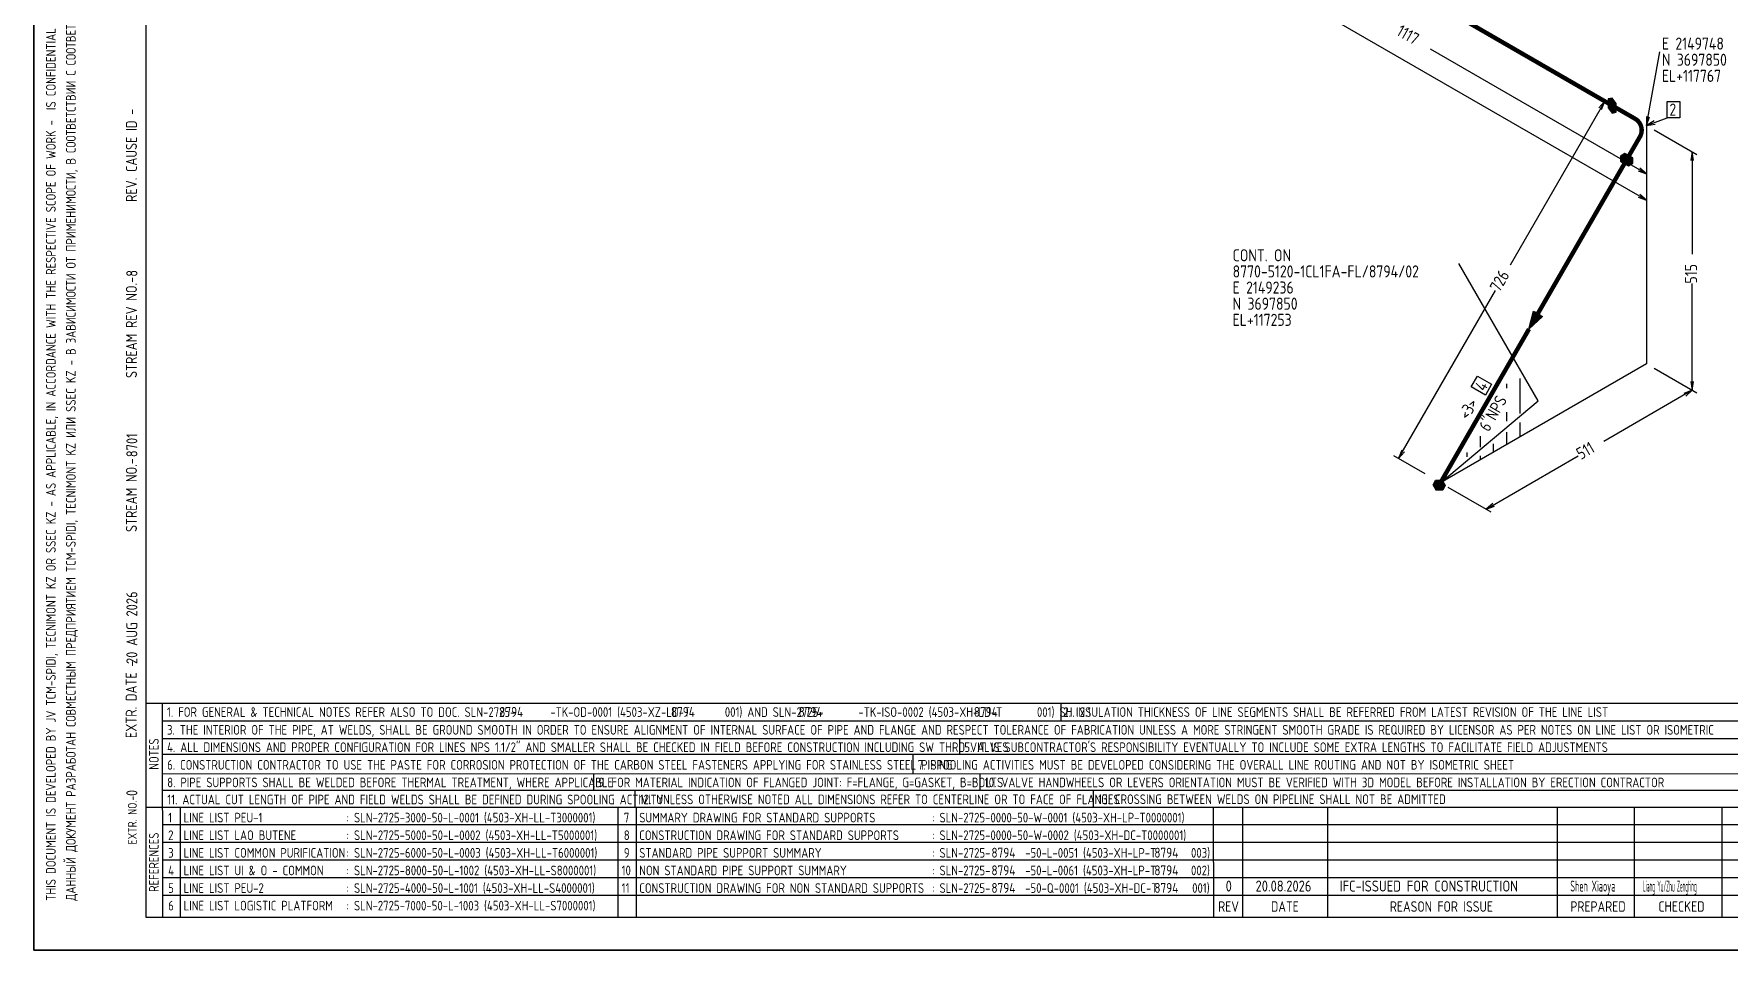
# Model space of a CAD drawing. Extents: x 0 to 594, y 0 to 420.
# Drawn here: x 0 to 385.1, y 0 to 208.2 of the extents above; entities that cross this region are included whole.
import ezdxf

# ---------------------------------------------------------------- set-up
doc = ezdxf.new("R2010")
doc.units = 0
doc.header["$MEASUREMENT"] = 0
doc.linetypes.add('BORDER_2012_SLN$0$8001.Solid', pattern=[0])
for name, color, linetype, lineweight in [('BORDER_2012_SLN$0$BG_01', 7, 'BORDER_2012_SLN$0$8001.Solid', 25), ('BORDER_2012_SLN$0$BG_02', 7, 'BORDER_2012_SLN$0$8001.Solid', 25), ('BORDER_2012_SLN$0$BG_Level_1', 7, 'BORDER_2012_SLN$0$8001.Solid', 25), ('BORDER_2012_SLN$0$Level_1', 7, 'BORDER_2012_SLN$0$8001.Solid', 25), ('BORDER_2012_SLN$0$Level_18', 7, 'BORDER_2012_SLN$0$8001.Solid', 25)]:
    doc.layers.add(name, color=color, linetype=linetype, lineweight=lineweight)
doc.layers.add('GT_1', color=7, linetype='Continuous')
doc.styles.add('BORDER_2012_SLN$0$GOST type A', font='GOST type A')
doc.styles.add('HTX1', font='')
doc.styles.get('HTX1').set_extended_font_data('GOST type A')

# ---------------------------------------------------------------- blocks, each defined once
blk = doc.blocks.new('BORDER_2012_SLN')
at = {"layer": 'BORDER_2012_SLN$0$BG_Level_1', "color": 7, "lineweight": -3}
for p, q in [((402.7, 56), (25.4, 56)), ((29.11, 56), (29.22, 7.5)), ((233.25, 56), (233.24, 52)), ((402.7, 52), (29.1, 52)), ((402.7, 47.99), (29.16, 48.01)), ((210.22, 48), (210.22, 44.42)), ((402.7, 44.41), (29.17, 44.42)), ((199.61, 44.42), (199.61, 40.02)), ((402.7, 39.96), (29.15, 40.07)), ((127.1, 40.04), (127.1, 36.23)), ((214.87, 40.02), (214.87, 36.23)), ((136.5, 36.23), (136.5, 32.43)), ((240.64, 36.23), (240.64, 32.43)), ((33.22, 32.43), (33.22, 7.59)), ((132.63, 32.43), (132.63, 7.6)), ((136.8, 32.43), (136.8, 7.59))]:
    blk.add_line(p, q, dxfattribs=at)
at = {"layer": 'BORDER_2012_SLN$0$Level_1', "color": 7, "lineweight": -3}
for p, q in [((25.4, 412.5), (25.4, 7.5)), ((402.7, 36.23), (29.15, 36.23)), ((402.7, 32.43), (25.4, 32.43)), ((267.9, 32.43), (267.91, 7.5)), ((274.59, 7.5), (274.59, 32.43)), ((293.91, 7.5), (293.91, 32.43)), ((346.11, 7.5), (346.11, 32.43)), ((363.55, 7.5), (363.55, 32.43)), ((383.52, 7.5), (383.52, 32.43)), ((402.7, 28.43), (29.17, 28.43)), ((402.7, 24.43), (29.18, 24.43)), ((402.7, 20.43), (29.19, 20.43)), ((402.7, 16.43), (29.2, 16.43)), ((402.7, 12.43), (29.2, 12.43)), ((25.4, 7.5), (588.6, 7.5))]:
    blk.add_line(p, q, dxfattribs=at)
at = {"layer": 'BORDER_2012_SLN$0$Level_18', "color": 7, "lineweight": -3, "flags": 128}
blk.add_lwpolyline([(0, 0), (0, 420), (594, 420), (594, 0)], close=True, dxfattribs=at)
at = {"color": 7, "char_height": 2.2, "attachment_point": 1, "style": 'BORDER_2012_SLN$0$GOST type A'}
for s, insert in [('{\\l\\fGOST type A|b0|i0;\\T1;1}', (30.5, 31.2)), ('{\\l\\fGOST type A|b0|i0;\\T1;: SLN-2725-3000-50-L-0001 (4503-XH-LL-T3000001)}', (71, 31.2)), ('{\\l\\fGOST type A|b0|i0;\\T1;7}', (134, 31.2)), ('{\\l\\fGOST type A|b0|i0;\\T1;SUMMARY DRAWING FOR STANDARD SUPPORTS}', (137.5, 31.2)), ('{\\l\\fGOST type A|b0|i0;\\T1;: SLN-2725-0000-50-W-0001 (4503-XH-LP-T0000001)}', (204, 31.2)), ('{\\l\\fGOST type A|b0|i0;\\T1;2}', (30.5, 27.2)), ('{\\l\\fGOST type A|b0|i0;\\T1;LINE LIST LAO BUTENE}', (34, 27.2)), ('{\\l\\fGOST type A|b0|i0;\\T1;: SLN-2725-5000-50-L-0002 (4503-XH-LL-T5000001)}', (71, 27.2)), ('{\\l\\fGOST type A|b0|i0;\\T1;8}', (134, 27.2)), ('{\\l\\fGOST type A|b0|i0;\\T1;CONSTRUCTION DRAWING FOR STANDARD SUPPORTS}', (137.5, 27.2)), ('{\\l\\fGOST type A|b0|i0;\\T1;: SLN-2725-0000-50-W-0002 (4503-XH-DC-T0000001)}', (204, 27.2)), ('{\\l\\fGOST type A|b0|i0;\\T1;3}', (30.5, 23.2)), ('{\\l\\fGOST type A|b0|i0;\\T1;LINE LIST COMMON PURIFICATION}', (34, 23.2)), ('{\\l\\fGOST type A|b0|i0;\\T1;: SLN-2725-6000-50-L-0003 (4503-XH-LL-T6000001)}', (71, 23.2)), ('{\\l\\fGOST type A|b0|i0;\\T1;9}', (134, 23.2)), ('{\\C256;STANDARD PIPE SUPPORT SUMMARY}', (137.5, 23.2)), ('{\\fGOST type A|b0|i0|c0|p34;: SLN-2725-       -50-L-0051 (4503-XH-LP-T       003)}', (204, 23.2)), ('{\\l\\fGOST type A|b0|i0;\\T1;: SLN-2725-8000-50-L-1002 (4503-XH-LL-S8000001)}', (71, 19.2)), ('{\\fGOST type A|b0|i0|c0|p34;: SLN-2725-       -50-L-0061 (4503-XH-LP-T       002)}', (204, 19.2)), ('{\\l\\fGOST type A|b0|i0;\\T1;4}', (30.5, 19.2)), ('{\\l\\fGOST type A|b0|i0;\\T1;LINE LIST UI & O - COMMON}', (34, 19.2)), ('{\\l\\fGOST type A|b0|i0;\\T1;: SLN-2725-4000-50-L-1001 (4503-XH-LL-S4000001)}', (71, 15.2)), ('{\\l\\fGOST type A|b0|i0;\\T1;10}', (133.5, 19.2)), ('{\\l\\fGOST type A|b0|i0;\\T1;NON STANDARD PIPE SUPPORT SUMMARY}', (137.5, 19.2)), ('{\\fGOST type A|b0|i0|c0|p34;: SLN-2725-       -50-Q-0001 (4503-XH-DC-T       001)}', (204, 15.2)), ('{\\l\\fGOST type A|b0|i0;\\T1;5}', (30.5, 15.2)), ('{\\l\\fGOST type A|b0|i0;\\T1;LINE LIST PEU-2}', (34, 15.2)), ('{\\l\\fGOST type A|b0|i0;\\T1;11}', (133.5, 15.2)), ('{\\C256;CONSTRUCTION DRAWING FOR NON STANDARD SUPPORTS}', (137.5, 15.2)), ('{\\l\\fGOST type A|b0|i0;\\T1;6}', (30.5, 11.2)), ('{\\l\\fGOST type A|b0|i0;\\T1;LINE LIST LOGISTIC PLATFORM}', (34, 11.2)), ('{\\l\\fGOST type A|b0|i0;\\T1;: SLN-2725-7000-50-L-1003 (4503-XH-LL-S7000001)}', (71, 11.2))]:
    blk.add_mtext(s, dxfattribs=dict(at, insert=insert))
at = {"layer": 'BORDER_2012_SLN$0$BG_01', "color": 7, "attachment_point": 1, "rotation": 90, "style": 'BORDER_2012_SLN$0$GOST type A'}
for s, insert, char_height in [('{\\fGOST type A|b0|i0|c134|p34;\\W1.01;ДАННЫЙ ДОКУМЕНТ РАЗРАБОТАН СОВМЕСТНЫМ ПРЕДПРИЯТИЕМ \\fGOST type A|b0|i0|c0|p34;TCM-SPIDI, TECNIMONT KZ \\fGOST type A|b0|i0|c134|p34;ИЛИ \\fGOST type A|b0|i0|c0|p34;SSEC KZ - \\fGOST type A|b0|i0|c134|p34;В ЗАВИСИМОСТИ ОТ ПРИМЕНИМОСТИ\\fGOST type A|b0|i0|c0|p34;, \\fGOST type A|b0|i0|c134|p34;В СООТВЕТСТВИИ С СООТВЕТСТВУЮЩЕЙ ОБЛАСТЬЮ РАБОТ\\fGOST type A|b0|i0|c0|p34;. \\fGOST type A|b0|i0|c134|p34;ЯВЛЯЕТСЯ КОНФИДЕНЦИАЛЬНЫМ И НЕ МОЖЕТ БЫТЬ ИСПОЛЬЗОВАН ДРУГИМИ ЛИЦАМИ ДЛЯ КАКИХ\\fGOST type A|b0|i0|c0|p34;-\\fGOST type A|b0|i0|c134|p34;ЛИБО ЦЕЛЕЙ\\fGOST type A|b0|i0|c0|p34;, \\fGOST type A|b0|i0|c134|p34;КРОМЕ ПРОЕКТА \\fGOST type A|b0|i0|c0|p34;SILLENO.}', (7.3, 11.21), 2.2), ('{\\l\\fGOST type A|b0|i0;\\T1;EXTR. DATE -}', (20.86, 48.18), 2.5), ('{\\l\\fGOST type A|b0|i0;\\T1;EXTR. NO.-}', (21.36, 24.02), 2)]:
    blk.add_mtext(s, dxfattribs=dict(at, insert=insert, char_height=char_height))
at = {"layer": 'BORDER_2012_SLN$0$BG_01', "color": 7, "insert": (2.76, 11.2), "char_height": 2.2, "attachment_point": 1, "rotation": 90, "line_spacing_factor": 1.090909, "style": 'BORDER_2012_SLN$0$GOST type A'}
blk.add_mtext('{\\fGOST type A|b0|i0|c0|p34;\\W1.01;THIS DOCUMENT IS DEVELOPED BY JV TCM-SPIDI, TECNIMONT KZ OR SSEC KZ - AS APPLICABLE, IN ACCORDANCE WITH THE RESPECTIVE SCOPE OF WORK -  IS CONFIDENTIAL AND CANNOT BE USED BY OTHERS FOR ANY PURPOSE OTHER THAN THE SILLENO PROJECT}', dxfattribs=at)
at = {"layer": 'BORDER_2012_SLN$0$BG_02', "color": 7, "char_height": 2.5, "attachment_point": 1, "rotation": 90, "style": 'BORDER_2012_SLN$0$GOST type A'}
for s, insert in [('{\\l\\fGOST type A|b0|i0;\\T1;REV. CAUSE ID - }', (20.9, 170)), ('{\\l\\fGOST type A|b0|i0;\\T1;STREAM REV NO.-}', (20.9, 130)), ('{\\l\\fGOST type A|b0|i0;\\T1;STREAM NO.-}', (20.9, 95))]:
    blk.add_mtext(s, dxfattribs=dict(at, insert=insert))
at = {"layer": 'BORDER_2012_SLN$0$BG_Level_1', "color": 7, "attachment_point": 1, "style": 'BORDER_2012_SLN$0$GOST type A'}
for s, insert, char_height in [('{\\fGOST type A|b0|i0|c0|p34;\\C256; 1. FOR GENERAL & TECHNICAL NOTES REFER ALSO TO DOC. SLN-2725-       -TK-OD-0001 (4503-XZ-LD-T       001) AND SLN-2725-       -TK-ISO-0002 (4503-XH-LD-T       001) SH. 2.1}', (29.11, 55.19), 2.2), ('{\\fGOST type A|b0|i0|c0|p34;\\C256;2. INSULATION THICKNESS OF LINE SEGMENTS SHALL BE REFERRED FROM LATEST REVISION OF THE LINE LIST}', (233.84, 55.19), 2.2), ('{\\fGOST type A|b0|i0|c0|p34;\\C256; 3. THE INTERIOR OF THE PIPE, AT WELDS, SHALL BE GROUND SMOOTH IN ORDER TO ENSURE ALIGNMENT OF INTERNAL SURFACE OF PIPE AND FLANGE AND RESPECT TOLERANCE OF FABRICATION UNLESS A MORE STRINGENT SMOOTH GRADE IS REQUIRED BY LICENSOR AS PER NOTES ON LINE LIST OR ISOMETRIC}', (29.12, 51.15), 2.2), ('{\\fGOST type A|b0|i0|c0|p34;\\C256; 4. ALL DIMENSIONS AND PROPER CONFIGURATION FOR LINES NPS 1.1/2" AND SMALLER SHALL BE CHECKED IN FIELD BEFORE CONSTRUCTION INCLUDING SW THRD VALVES}', (29.13, 47.2), 2.2), ("{\\C256; 5. IT IS SUBCONTRACTOR'S RESPONSIBILITY EVENTUALLY TO INCLUDE SOME EXTRA LENGTHS TO FACILITATE FIELD ADJUSTMENTS}", (210.22, 47.2), 2.2), ('{\\C256; 6. CONSTRUCTION CONTRACTOR TO USE THE PASTE FOR CORROSION PROTECTION OF THE CARBON STEEL FASTENERS APPLYING FOR STAINLESS STEEL PIPING}', (29.14, 43.2), 2.2), ('{\\C256; 7. SPOOLING ACTIVITIES MUST BE DEVELOPED CONSIDERING THE OVERALL LINE ROUTING AND NOT BY ISOMETRIC SHEET}', (199.61, 43.2), 2.2), ('{\\C256; 8. PIPE SUPPORTS SHALL BE WELDED BEFORE THERMAL TREATMENT, WHERE APPLICABLE}', (29.15, 39.2), 2.2), ('{\\C256; 9. FOR MATERIAL INDICATION OF FLANGED JOINT: F=FLANGE, G=GASKET, B=BOLTS}', (127.1, 39.2), 2.2), ('{\\C256; 10. VALVE HANDWHEELS OR LEVERS ORIENTATION MUST BE VERIFIED WITH 3D MODEL BEFORE INSTALLATION BY ERECTION CONTRACTOR}', (214.87, 39.2), 2.2), ('{\\C256; 11. ACTUAL CUT LENGTH OF PIPE AND FIELD WELDS SHALL BE DEFINED DURING SPOOLING ACTIVITY}', (29.16, 35.32), 2.2), ('{\\C256; 12. UNLESS OTHERWISE NOTED ALL DIMENSIONS REFER TO CENTERLINE OR TO FACE OF FLANGES}', (136.5, 35.35), 2.2), ('{\\C256; 13. CROSSING BETWEEN WELDS ON PIPELINE SHALL NOT BE ADMITTED}', (240.64, 35.38), 2.2), ('{\\l\\fGOST type A|b0|i0;\\T1;LINE LIST PEU-1}', (34, 31.2), 2.2), ('{\\l\\fGOST type A|b0|i0;\\T1;REV}', (269, 11.1), 2.4), ('{\\l\\fGOST type A|b0|i0;\\T1;DATE}', (281, 11.1), 2.4), ('{\\l\\fGOST type A|b0|i0;\\T1;REASON FOR ISSUE}', (308, 11.1), 2.4), ('{\\l\\fGOST type A|b0|i0;\\T1;PREPARED}', (349, 11.1), 2.4), ('{\\l\\fGOST type A|b0|i0;\\T1;CHECKED}', (369, 11.1), 2.4)]:
    blk.add_mtext(s, dxfattribs=dict(at, insert=insert, char_height=char_height))
at = {"layer": 'BORDER_2012_SLN$0$BG_Level_1', "color": 7, "char_height": 2.2, "attachment_point": 1, "rotation": 90, "style": 'BORDER_2012_SLN$0$GOST type A'}
for s, insert in [('{\\l\\fGOST type A|b0|i0;\\T1;NOTES}', (26.15, 40.99)), ('{\\l\\fGOST type A|b0|i0;\\T1;REFERENCES}', (26.15, 13.23))]:
    blk.add_mtext(s, dxfattribs=dict(at, insert=insert))

msp = doc.modelspace()

# ---------------------------------------------------------------- linework, layer by layer
at = {"layer": 'GT_1', "flags": 128}
for points in [[(0, 0), (594, 0), (594, 420), (0, 420), (0, 0)], [(366.3, 170.4), (234.4, 246.5)], [(366.3, 176.4), (317.2, 204.7)], [(366.3, 187.4), (369.3, 204.1)], [(356.8, 192.9), (335.3, 155.6)], [(356.1, 191), (356.8, 192.9), (355.5, 191.4)], [(362.8, 189.4), (355.7, 193.5)], [(359.4, 192.4), (358.5, 193.6), (357.6, 193.4), (357.6, 191.4), (358.5, 190.2), (359.4, 190.4), (359.4, 192.4)], [(357.6, 193.4), (358.65, 193.4)], [(357.6, 193.2), (358.8, 193.2)], [(357.6, 193), (358.95, 193)], [(357.6, 192.8), (359.1, 192.8)], [(357.6, 192.6), (359.25, 192.6)], [(371, 192.8), (373.9, 192.8), (373.9, 189.1), (371, 189.1), (371, 192.8)], [(357.6, 192.4), (359.4, 192.4)], [(357.6, 192.2), (359.4, 192.2)], [(357.6, 192), (359.4, 192)], [(357.6, 191.8), (359.4, 191.8)], [(357.6, 191.6), (359.4, 191.6)], [(357.6, 191.4), (359.4, 191.4)], [(357.75, 191.2), (359.4, 191.2)], [(357.9, 191), (359.4, 191)], [(358.05, 190.8), (359.4, 190.8)], [(358.2, 190.6), (359.4, 190.6)], [(358.35, 190.4), (359.4, 190.4)], [(366.3, 189.4), (366.3, 187.4), (367, 189.3)], [(366.3, 187.4), (371, 189.1)], [(368, 188.4), (366.3, 187.4), (368.3, 187.7)], [(366.3, 187.4), (366.3, 133.2)], [(368, 186.4), (377.7, 180.8)], [(362.2, 178.2), (363.2, 178.8), (363.2, 180), (361.4, 181), (360.4, 180.4), (360.4, 179.2), (362.2, 178.2)], [(366.3, 183.4), (366.3, 175.2)], [(366.3, 183.4), (366.3, 169.2)], [(377, 179.4), (376.7, 181.4), (376.4, 179.4)], [(376.7, 181.4), (376.7, 158.1)], [(360.4, 180.4), (362.48, 180.4)], [(360.4, 180.2), (362.84, 180.2)], [(360.4, 180), (363.2, 180)], [(360.4, 179.8), (363.2, 179.8)], [(360.4, 179.6), (363.2, 179.6)], [(360.4, 179.4), (363.2, 179.4)], [(360.4, 179.2), (363.2, 179.2)], [(360.733, 180.6), (362.12, 180.6)], [(360.76, 179), (363.2, 179)], [(361.067, 180.8), (361.76, 180.8)], [(361.12, 178.8), (363.2, 178.8)], [(361.48, 178.6), (362.867, 178.6)], [(361.84, 178.4), (362.533, 178.4)], [(364.4, 177.1), (366.3, 176.4), (364.8, 177.7)], [(364.4, 171.1), (366.3, 170.4), (364.8, 171.7)], [(319.5, 106.2), (341.7, 124.8), (323.7, 156)], [(376.7, 127.2), (376.7, 151.5)], [(310, 111.7), (332, 149.9)], [(341.6, 144.6), (342.7, 144), (339.6, 141.1), (340.6, 145.2), (342.6, 144), (339.8, 141.5), (340.7, 145.1), (342.4, 144.1), (340, 141.8), (340.8, 145), (342.3, 144.2), (340.2, 142.2), (341, 145), (342.2, 144.3), (340.4, 142.5), (341.1, 144.9), (342, 144.4), (340.6, 142.8), (341.3, 144.8), (341.9, 144.4), (340.8, 143.1), (341.4, 144.7), (341.7, 144.5), (341, 143.5), (341.5, 144.6), (341.6, 144.6), (339.6, 141.1)], [(366.3, 133.2), (319.5, 106.2)], [(368, 132.2), (377.7, 126.6)], [(368, 132.2), (377.7, 126.6)], [(326.5, 128), (327.9, 130.4), (331.1, 128.6), (329.7, 126.1), (326.5, 128)], [(334.5, 128.7), (334.5, 127.7)], [(337.5, 129.9), (337.5, 121.9)], [(376.7, 127.2), (356.6, 115.6)], [(375.2, 125.9), (376.7, 127.2), (374.8, 126.5)], [(376.4, 129.2), (376.7, 127.2), (377, 129.2)], [(334.5, 122.2), (334.5, 120.2)], [(337.5, 119.9), (337.5, 116.6)], [(328.5, 116.8), (328.5, 114.3)], [(334.5, 117.7), (334.5, 114.9)], [(316, 108.2), (308.9, 112.3)], [(310.7, 113.6), (310, 111.7), (311.3, 113.2)], [(325.5, 113.1), (325.5, 112.1)], [(328.5, 112.3), (328.5, 111.4)], [(329.9, 100.2), (350.8, 112.3)], [(331.5, 115), (331.5, 113.1)], [(325.5, 109.6), (325.5, 109.7)], [(320.6, 105.6), (320, 104.5), (318.5, 104.5), (317.8, 105.7), (318.4, 106.8), (319.8, 106.8), (320.6, 105.6)], [(317.855, 105.8), (320.467, 105.8)], [(317.858, 105.6), (320.6, 105.6)], [(317.964, 106), (320.333, 106)], [(317.975, 105.4), (320.491, 105.4)], [(318.073, 106.2), (320.2, 106.2)], [(318.092, 105.2), (320.382, 105.2)], [(318.182, 106.4), (320.067, 106.4)], [(318.208, 105), (320.273, 105)], [(318.291, 106.6), (319.933, 106.6)], [(318.325, 104.8), (320.164, 104.8)], [(318.442, 104.6), (320.055, 104.6)], [(320.8, 107.7), (319.5, 106.2), (321.2, 107.2)], [(321.2, 105.2), (330.9, 99.6)], [(331.4, 101.5), (329.9, 100.2), (331.8, 100.9)]]:
    msp.add_lwpolyline(points, dxfattribs=at)
at = {"layer": 'GT_1', "const_width": 1, "flags": 128}
for points in [[(263.4, 246.8), (358.5, 191.9)], [(358.5, 191.9), (363.7, 188.9)], [(364.8, 184.8), (361.8, 179.6)], [(361.8, 179.6), (341.6, 144.6)], [(339.6, 141.1), (319.5, 106.2)]]:
    msp.add_lwpolyline(points, dxfattribs=at)
msp.add_lwpolyline([(363.7, 188.9, -0.414035), (364.8, 184.8)], format="xyb", dxfattribs=at)

# ---------------------------------------------------------------- block references
at = {"linetype": 'Continuous'}
msp.add_blockref('BORDER_2012_SLN', (0, 0), dxfattribs=at)

# ---------------------------------------------------------------- texts
at = {"layer": 'GT_1', "style": 'HTX1', "width": 1.02}
for s, height, rotation, p in [('1117', 2.75, 330, (309.284, 208.033)), ('8', 2.5, 90, (23.5, 153)), ('726', 2.75, 60, (332.912, 149.3)), ('515', 2.75, 90, (377.792, 151.471)), ('4', 2.75, 60, (329.541, 126.77)), ('<3>', 2.75, 60, (325.801, 120.292)), ('6"NPS', 2.75, 60, (330.458, 117.603)), ('8701', 2.5, 90, (23.5, 112)), ('511', 2.75, 30, (351.393, 111.333)), ('20 AUG 2026', 2.5, 90, (23.5, 65)), ('0', 2.5, 90, (23.5, 35))]:
    msp.add_text(s, height=height, rotation=rotation, dxfattribs=at).set_placement(p)
at = {"layer": 'GT_1', "style": 'HTX1'}
for s, height, width, p in [('E 2149748', 2.75, 1.02, (369.8, 204.6)), ('N 3697850', 2.75, 1.02, (369.8, 200.933)), ('EL+117767', 2.75, 1.02, (369.8, 197.267)), ('2', 2.75, 1.02, (371.5, 189.6)), ('CONT. ON', 2.75, 1.02, (272.286, 156.5)), ('8770-5120-1CL1FA-FL/8794/02', 2.75, 1.02, (272.286, 152.833)), ('E 2149236', 2.75, 1.02, (272.286, 149.167)), ('N 3697850', 2.75, 1.02, (272.286, 145.5)), ('EL+117253', 2.75, 1.02, (272.286, 141.833)), ('8794', 2.25, 1.02, (105.7, 53)), ('8794', 2.25, 1.02, (144.7, 53)), ('8794', 2.25, 1.02, (173.7, 53)), ('8794', 2.25, 1.02, (213.5, 53)), ('8794', 2.25, 1.02, (217.5, 21)), ('8794', 2.25, 1.02, (254.5, 21)), ('8794', 2.25, 1.02, (217.5, 17)), ('8794', 2.25, 1.02, (254.5, 17)), ('0', 2.5, 1.02, (270.7, 13.3)), ('0', 2.5, 1.02, (270.7, 13.3)), ('0', 2.5, 1.02, (270.7, 13.3)), ('0', 2.5, 1.02, (270.7, 13.3)), ('0', 2.5, 1.02, (270.7, 13.3)), ('0', 2.5, 1.02, (270.7, 13.3)), ('0', 2.5, 1.02, (270.7, 13.3)), ('0', 2.5, 1.02, (270.7, 13.3)), ('0', 2.5, 1.02, (270.7, 13.3)), ('0', 2.5, 1.02, (270.7, 13.3)), ('0', 2.5, 1.02, (270.7, 13.3)), ('20.08.2026', 2.5, 1.02, (277.5, 13.3)), ('20.08.2026', 2.5, 1.02, (277.5, 13.3)), ('20.08.2026', 2.5, 1.02, (277.5, 13.3)), ('20.08.2026', 2.5, 1.02, (277.5, 13.3)), ('20.08.2026', 2.5, 1.02, (277.5, 13.3)), ('20.08.2026', 2.5, 1.02, (277.5, 13.3)), ('20.08.2026', 2.5, 1.02, (277.5, 13.3)), ('20.08.2026', 2.5, 1.02, (277.5, 13.3)), ('20.08.2026', 2.5, 1.02, (277.5, 13.3)), ('20.08.2026', 2.5, 1.02, (277.5, 13.3)), ('20.08.2026', 2.5, 1.02, (277.5, 13.3)), ('IFC-ISSUED FOR CONSTRUCTION', 2.5, 1.02, (296.6, 13.3)), ('IFC-ISSUED FOR CONSTRUCTION', 2.5, 1.02, (296.6, 13.3)), ('IFC-ISSUED FOR CONSTRUCTION', 2.5, 1.02, (296.6, 13.3)), ('IFC-ISSUED FOR CONSTRUCTION', 2.5, 1.02, (296.6, 13.3)), ('IFC-ISSUED FOR CONSTRUCTION', 2.5, 1.02, (296.6, 13.3)), ('IFC-ISSUED FOR CONSTRUCTION', 2.5, 1.02, (296.6, 13.3)), ('IFC-ISSUED FOR CONSTRUCTION', 2.5, 1.02, (296.6, 13.3)), ('IFC-ISSUED FOR CONSTRUCTION', 2.5, 1.02, (296.6, 13.3)), ('IFC-ISSUED FOR CONSTRUCTION', 2.5, 1.02, (296.6, 13.3)), ('IFC-ISSUED FOR CONSTRUCTION', 2.5, 1.02, (296.6, 13.3)), ('IFC-ISSUED FOR CONSTRUCTION', 2.5, 1.02, (296.6, 13.3)), ('Shen Xiaoya', 2.5, 0.55, (349, 13.3)), ('Shen Xiaoya', 2.5, 0.55, (349, 13.3)), ('Shen Xiaoya', 2.5, 0.55, (349, 13.3)), ('Shen Xiaoya', 2.5, 0.55, (349, 13.3)), ('Shen Xiaoya', 2.5, 0.55, (349, 13.3)), ('Shen Xiaoya', 2.5, 0.55, (349, 13.3)), ('Shen Xiaoya', 2.5, 0.55, (349, 13.3)), ('Shen Xiaoya', 2.5, 0.55, (349, 13.3)), ('Shen Xiaoya', 2.5, 0.55, (349, 13.3)), ('Shen Xiaoya', 2.5, 0.55, (349, 13.3)), ('Shen Xiaoya', 2.5, 0.55, (349, 13.3)), ('Liang Yu/Zhu Zengting', 2.5, 0.35, (365.5, 13.3)), ('Liang Yu/Zhu Zengting', 2.5, 0.35, (365.5, 13.3)), ('Liang Yu/Zhu Zengting', 2.5, 0.35, (365.5, 13.3)), ('Liang Yu/Zhu Zengting', 2.5, 0.35, (365.5, 13.3)), ('Liang Yu/Zhu Zengting', 2.5, 0.35, (365.5, 13.3)), ('Liang Yu/Zhu Zengting', 2.5, 0.35, (365.5, 13.3)), ('Liang Yu/Zhu Zengting', 2.5, 0.35, (365.5, 13.3)), ('Liang Yu/Zhu Zengting', 2.5, 0.35, (365.5, 13.3)), ('Liang Yu/Zhu Zengting', 2.5, 0.35, (365.5, 13.3)), ('Liang Yu/Zhu Zengting', 2.5, 0.35, (365.5, 13.3)), ('Liang Yu/Zhu Zengting', 2.5, 0.35, (365.5, 13.3)), ('8794', 2.25, 1.02, (217.5, 13)), ('8794', 2.25, 1.02, (254.5, 13))]:
    msp.add_text(s, height=height, dxfattribs=dict(at, width=width)).set_placement(p)

doc.saveas('drawing.dxf')
